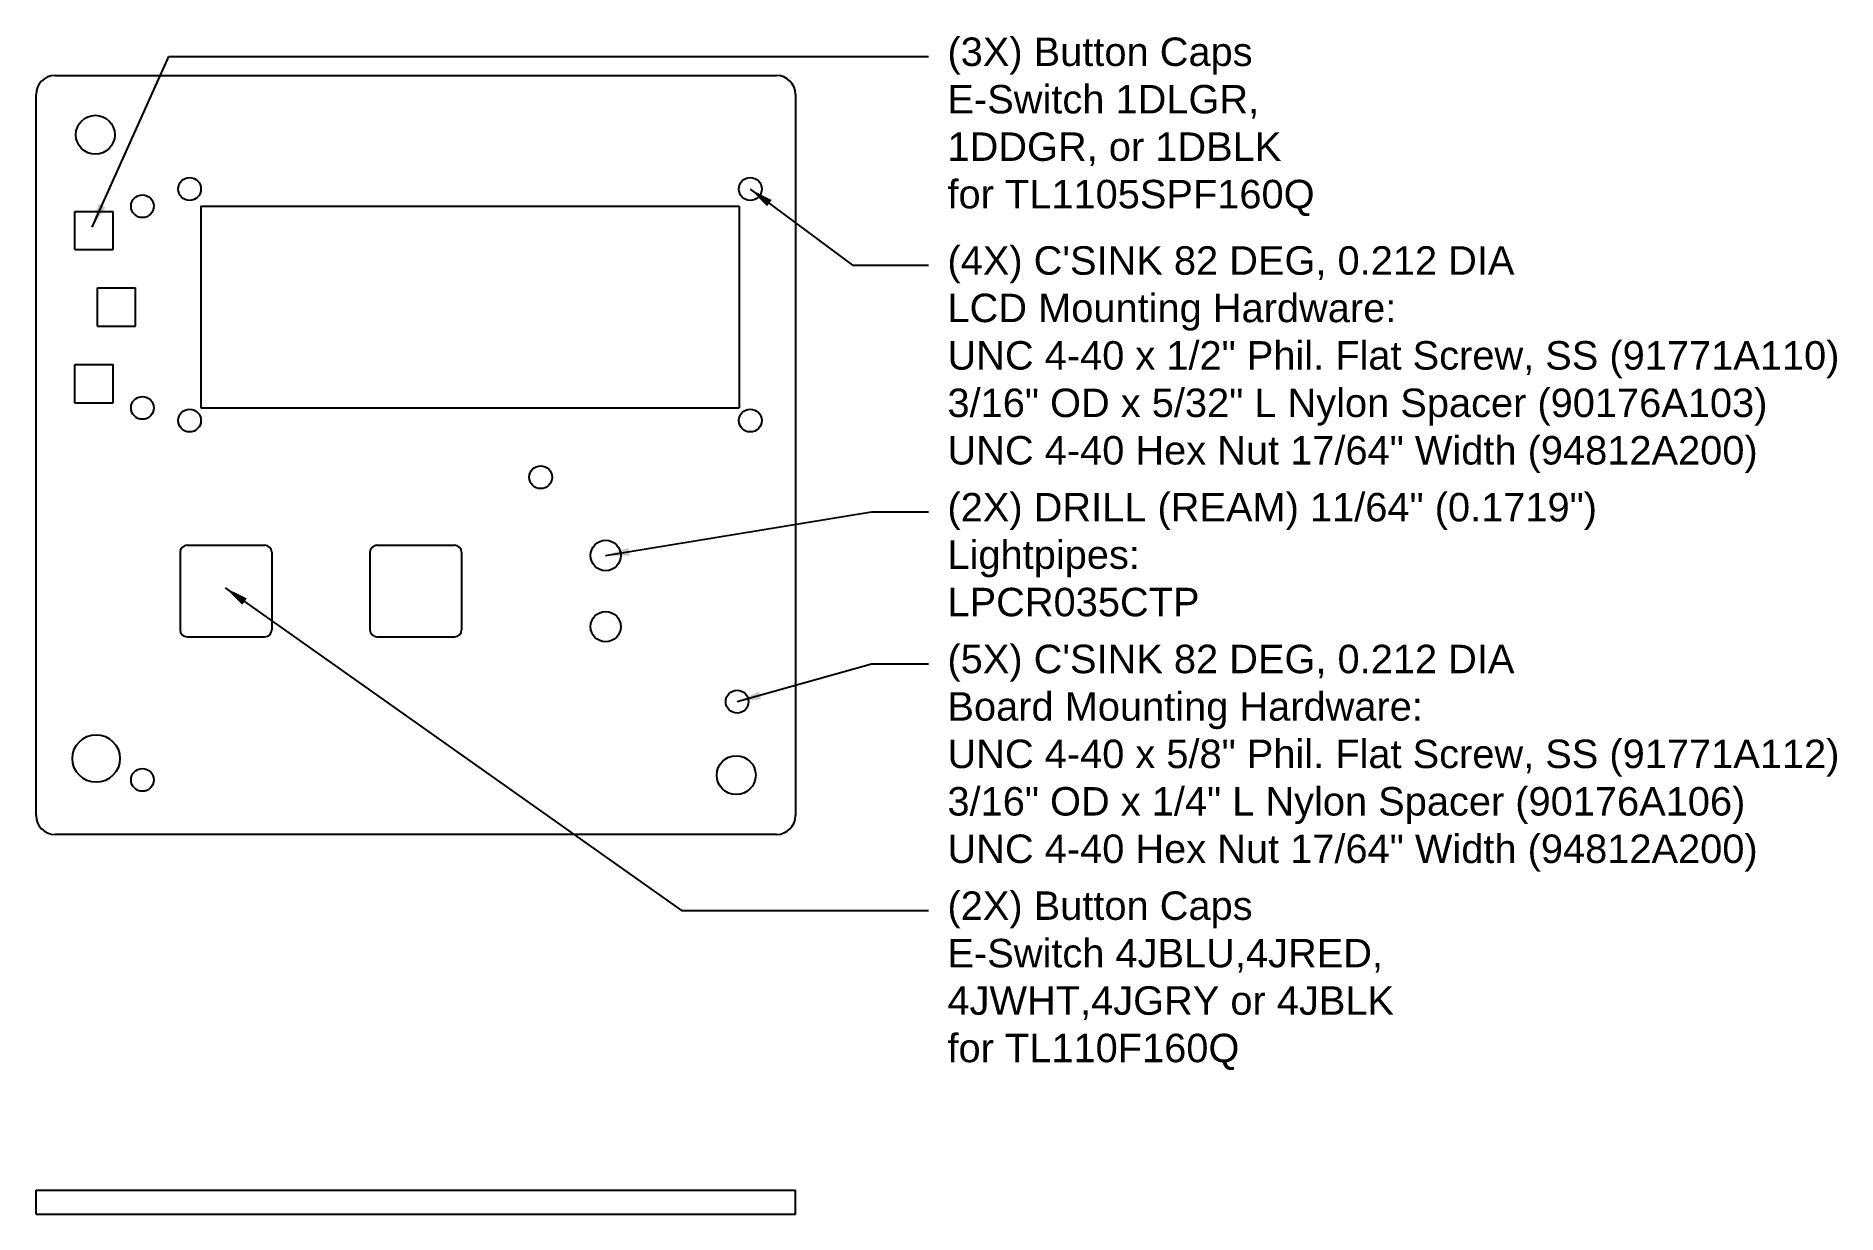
# Model space of a CAD drawing. Header units: inches. Extents: x 0 to 9.48, y -2 to 4.21.
import ezdxf

# ---------------------------------------------------------------- set-up
doc = ezdxf.new("R2010")
doc.units = ezdxf.units.IN
doc.header["$MEASUREMENT"] = 0
doc.layers.get('0').update_dxf_attribs({"true_color": 0xffffff})
doc.layers.add('callouts', color=3, linetype='Continuous', true_color=0x00ff00)
doc.styles.add('QCADDimTextStyle', font='txt')
doc.styles.add('textstyle11', font='')
doc.styles.add('textstyle12', font='')
doc.styles.add('textstyle13', font='')
doc.styles.add('textstyle14', font='')
doc.styles.add('textstyle15', font='')
doc.styles.get('textstyle11').set_extended_font_data('Arial')
doc.styles.get('textstyle12').set_extended_font_data('Arial')
doc.styles.get('textstyle13').set_extended_font_data('Arial')
doc.styles.get('textstyle14').set_extended_font_data('Arial')
doc.styles.get('textstyle15').set_extended_font_data('Arial')
doc.dimstyles.new('QCADDimStyle', dxfattribs={"dimtxt": 0.125, "dimasz": 0.125, "dimexe": 0.0625, "dimexo": 0.03125, "dimgap": 0.03125, "dimtad": 1, "dimtoh": 1, "dimdec": 4, "dimzin": 0, "dimdsep": 46, "dimtxsty": 'QCADDimTextStyle', "dimcen": 0.09, "dimadec": 0, "dimazin": 0, "dimtfac": 1, "dimtdec": 4, "dimtofl": 0, "dimtmove": 0, "dimatfit": 3, "dimfxl": 1, "dimtolj": 1, "dimtzin": 0, "dimarcsym": 0})

msp = doc.modelspace()

# ---------------------------------------------------------------- linework, layer by layer
for p, q in [((0.1, 4), (3.9, 4)), ((0, 0.1), (0, 3.9)), ((4, 3.9), (4, 0.1)), ((0.2052, 3.0826), (0.2052, 3.2835)), ((0.2052, 3.2835), (0.406, 3.2835)), ((0.406, 3.0826), (0.406, 3.2835)), ((0.8677, 3.3112), (3.7027, 3.3112)), ((0.8677, 3.3112), (0.8677, 2.2479)), ((3.7027, 3.3112), (3.7027, 2.2479)), ((0.2052, 3.0826), (0.406, 3.0826)), ((0.3233, 2.88), (0.5241, 2.88)), ((0.3233, 2.6791), (0.3233, 2.88)), ((0.5241, 2.6791), (0.5241, 2.88)), ((0.3233, 2.6791), (0.5241, 2.6791)), ((0.2052, 2.4764), (0.406, 2.4764)), ((0.2052, 2.2756), (0.2052, 2.4764)), ((0.406, 2.2756), (0.406, 2.4764)), ((0.2052, 2.2756), (0.406, 2.2756)), ((0.8677, 2.2479), (3.7027, 2.2479)), ((0.7953, 1.5239), (1.2047, 1.5239)), ((1.7953, 1.5239), (2.2047, 1.5239)), ((0.7588, 1.4874), (0.7588, 1.078)), ((1.2412, 1.4874), (1.2412, 1.078)), ((1.7588, 1.4874), (1.7588, 1.078)), ((2.2412, 1.4874), (2.2412, 1.078)), ((0.7953, 1.0415), (1.2047, 1.0415)), ((1.7953, 1.0415), (2.2047, 1.0415)), ((3.9, 0), (0.1, 0)), ((0, -2), (0, -1.875)), ((0, -1.875), (4, -1.875)), ((4, -2), (4, -1.875)), ((0, -2), (4, -2))]:
    msp.add_line(p, q)
for centre, radius in [((0.3125, 3.6875), 0.1025), ((0.8088, 3.4016), 0.06), ((3.7616, 3.4016), 0.06), ((0.5604, 3.311), 0.06), ((0.5604, 2.248), 0.06), ((0.8088, 2.1811), 0.06), ((3.7616, 2.1811), 0.06), ((2.6575, 1.8827), 0.06), ((3, 1.4702), 0.08), ((3, 1.0952), 0.08), ((3.6925, 0.7), 0.06), ((0.3169, 0.4004), 0.125), ((3.6875, 0.3125), 0.1025), ((0.5604, 0.2875), 0.06)]:
    msp.add_circle(centre, radius)
for centre, radius, start, end in [((0.1, 3.9), 0.1, 90, 180), ((3.9, 3.9), 0.1, 0, 90), ((0.7953, 1.4874), 0.0365, 90, 180), ((1.2047, 1.4874), 0.0365, 0, 90), ((1.7953, 1.4874), 0.0365, 90, 180), ((2.2047, 1.4874), 0.0365, 0, 90), ((0.7953, 1.078), 0.0365, 180, 270), ((1.2047, 1.078), 0.0365, 270, 0), ((1.7953, 1.078), 0.0365, 180, 270), ((2.2047, 1.078), 0.0365, 270, 0), ((0.1, 0.1), 0.1, 180, 270), ((3.9, 0.1), 0.1, 270, 0)]:
    msp.add_arc(centre, radius, start, end)

# ---------------------------------------------------------------- texts
at = {"layer": 'callouts', "char_height": 0.15, "attachment_point": 1}
for s, insert, style in [('(3X) Button Caps\\PE-Switch 1DLGR,\\P1DDGR, or 1DBLK\\Pfor TL1105SPF160Q', (4.8, 4.2), 'textstyle12'), ('(4X) C\'SINK 82 DEG, 0.212 DIA\\PLCD Mounting Hardware:\\PUNC 4-40 x 1/2" Phil. Flat Screw, SS (91771A110)\\P3/16" OD x 5/32" L Nylon Spacer (90176A103)\\PUNC 4-40 Hex Nut 17/64" Width (94812A200)', (4.8, 3.1), 'textstyle11'), ('(2X) DRILL (REAM) 11/64" (0.1719")\\PLightpipes:\\PLPCR035CTP', (4.8, 1.8), 'textstyle15'), ('(5X) C\'SINK 82 DEG, 0.212 DIA\\PBoard Mounting Hardware:\\PUNC 4-40 x 5/8" Phil. Flat Screw, SS (91771A112)\\P3/16" OD x 1/4" L Nylon Spacer (90176A106)\\PUNC 4-40 Hex Nut 17/64" Width (94812A200)', (4.8, 1), 'textstyle14'), ('(2X) Button Caps\\PE-Switch 4JBLU,4JRED,\\P4JWHT,4JGRY or 4JBLK\\Pfor TL110F160Q', (4.8, -0.3), 'textstyle13')]:
    msp.add_mtext(s, dxfattribs=dict(at, insert=insert, style=style))

# ---------------------------------------------------------------- leaders
at = {"layer": 'callouts'}
for points in [[(0.2963, 3.2), (0.7, 4.1), (4.7, 4.1)], [(3.7616, 3.4016), (4.3, 3), (4.7, 3)], [(3, 1.4702), (4.4, 1.7), (4.7, 1.7)], [(0.9963, 1.3), (3.4, -0.4), (4.7, -0.4)], [(3.6925, 0.7), (4.4, 0.9), (4.7, 0.9)]]:
    msp.add_leader(points, dimstyle='QCADDimStyle', dxfattribs=at)

doc.saveas('drawing.dxf')
